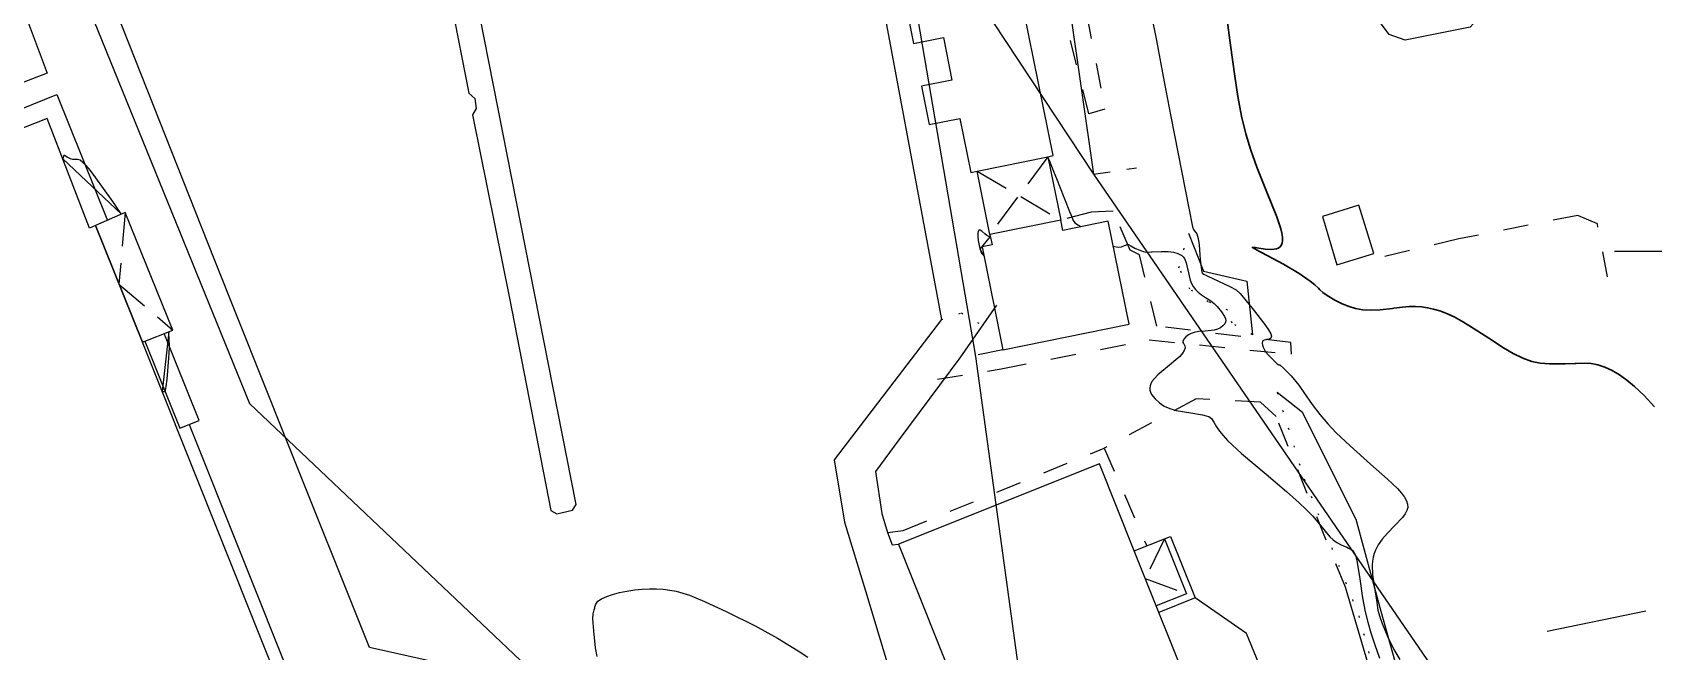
# Model space of a CAD drawing. Header units: metres. Extents: x 1233805 to 1234355, y 654698 to 655114.
# Drawn here: x 1234015.4 to 1234111.5, y 654897.3 to 654934 of the extents above; entities that cross this region are included whole.
import ezdxf

# ---------------------------------------------------------------- set-up
doc = ezdxf.new("R2010")
doc.units = ezdxf.units.M
for name, pattern in [('ИИDash_10_10', [2, 1, -1]), ('ИИDash_15_15', [3, 1.5, -1.5]), ('ИИDash_20_10', [3, 2, -1]), ('ИИDot', [1, 0, -1])]:
    doc.linetypes.add(name, pattern=pattern)
for name, color, linetype, lineweight in [('ИИ_ГОРИЗОНТАЛИ_ОСН', 32, 'Continuous', 25), ('ИИ_ГОРИЗОНТАЛИ_УТОЛЩ', 32, 'Continuous', 30), ('ИИ_ДОРОГИ_АД', 7, 'Continuous', 25), ('ИИ_ЛЭП_ВН', 250, 'Continuous', 25), ('ИИ_ЛЭП_НН', 250, 'Continuous', 25), ('ИИ_ОТКОС', 7, 'Continuous', 25), ('ИИ_СООРУЖЕНИЕ', 7, 'Continuous', 25), ('ИИ_СТРОЕНИЕ', 7, 'Continuous', 25), ('ИИ_ТРУБОПРОВОДЫ', 7, 'Continuous', 25)]:
    doc.layers.add(name, color=color, linetype=linetype, lineweight=lineweight)

msp = doc.modelspace()

# ---------------------------------------------------------------- linework, layer by layer
at = {"layer": 'ИИ_ГОРИЗОНТАЛИ_ОСН'}
for points, elevation in [([(1234081.4064664, 654936.80298204), (1234082.0515788, 654933.54317256), (1234082.51985109, 654931.09884758), (1234082.91062779, 654929.05311057), (1234083.97391077, 654923.60776505), (1234084.19763461, 654922.50175265), (1234084.24034519, 654922.35017591), (1234084.28355551, 654922.2843643), (1234084.29406243, 654922.27407649), (1234084.37511624, 654922.18398698), (1234084.43805544, 654922.08065332), (1234084.53057178, 654921.79939724), (1234084.58294111, 654921.42879319), (1234084.62599481, 654920.8303037), (1234084.6424528, 654920.5674992), (1234084.71880703, 654919.94256219), (1234084.71924832, 654919.94024221), (1234084.7203969, 654919.93420196), (1234084.76903628, 654919.76115467), (1234084.85454954, 654919.69705387), (1234085.14560769, 654919.55641852), (1234085.40461847, 654919.4374386), (1234086.41143457, 654918.96399042), (1234086.77872043, 654918.75499868), (1234087.0181371, 654918.54176117), (1234087.73531727, 654917.67910993), (1234088.48254548, 654916.71687643), (1234088.70133323, 654916.39265476), (1234088.82766198, 654916.15790052), (1234088.8685422, 654916.00661806), (1234088.843761, 654915.90122019), (1234088.75555346, 654915.83957239), (1234088.58679892, 654915.80983812), (1234088.53499079, 654915.8043264), (1234088.43290335, 654915.7823797), (1234088.36729129, 654915.74553626), (1234088.33085888, 654915.68983667), (1234088.31896734, 654915.60817266), (1234088.33236447, 654915.48725841), (1234088.37236351, 654915.3550329), (1234088.52194232, 654915.08734494), (1234088.70858043, 654914.86760397), (1234088.99683258, 654914.58488223), (1234089.05837689, 654914.52680474), (1234089.1865872, 654914.39503815), (1234089.20881327, 654914.37198586), (1234089.30664284, 654914.32291421), (1234089.33465258, 654914.31947549), (1234089.36701584, 654914.3099567), (1234089.39318257, 654914.28541461), (1234089.57599617, 654914.11698728), (1234089.60210333, 654914.09442528), (1234089.82822851, 654913.88907408), (1234090.04002241, 654913.66760573), (1234090.49027583, 654913.10320089), (1234090.78664023, 654912.67969084), (1234091.29338878, 654911.96139585), (1234091.7422322, 654911.37613749), (1234092.21400732, 654910.81841351), (1234092.71056184, 654910.28797442), (1234093.52936896, 654909.50479804), (1234094.75123075, 654908.42371877), (1234095.7515402, 654907.54051824), (1234096.33488612, 654906.98041673), (1234096.58410658, 654906.70330685), (1234096.76548026, 654906.459787), (1234096.88484241, 654906.24204482), (1234096.94627855, 654906.04263319), (1234096.95242945, 654905.85709236), (1234096.90497646, 654905.67368539), (1234096.80187052, 654905.48278118), (1234096.63225669, 654905.26402054), (1234096.18264303, 654904.79284016), (1234095.74119562, 654904.33679972), (1234095.43697986, 654903.98178869), (1234095.20150549, 654903.64793258), (1234095.03469982, 654903.33198766), (1234094.95776133, 654903.12475668), (1234094.9008131, 654902.90486254), (1234094.86366374, 654902.67160304), (1234094.84607888, 654902.4235369), (1234094.86743355, 654901.88781743), (1234094.96908652, 654901.19486115), (1234094.98618766, 654901.09516466), (1234095.12036926, 654900.21267021), (1234095.1868572, 654899.76949858), (1234095.26910693, 654899.42011284), (1234095.43019885, 654898.96598841), (1234095.76253816, 654898.1541916), (1234096.12539649, 654897.43580035), (1234096.48435024, 654896.82824905)], 5.5), ([(1234075.6002838966, 654926.6559353621), (1234075.60029083, 654926.6559225), (1234075.60071627, 654926.65549927), (1234075.69411426, 654926.4501601), (1234075.93924014, 654925.83931519), (1234076.16556574, 654925.27241882), (1234076.31060239, 654924.91025275), (1234076.90587277, 654923.4121408), (1234076.9772682, 654923.22652082), (1234077.11898566, 654922.87874824), (1234077.22088366, 654922.73661804), (1234077.43334781, 654922.5986675), (1234077.5777984257, 654922.509795522)], 5), ([(1234079.4890195138, 654921.354658576), (1234079.57418355, 654921.32613405), (1234079.78486292, 654921.29745212), (1234079.97606851, 654921.31632339), (1234080.15800333, 654921.3838234), (1234080.22863308, 654921.42075903), (1234080.31668475, 654921.45902603), (1234080.38748223, 654921.44635777), (1234080.52795136, 654921.36886899), (1234080.77949674, 654921.23046745), (1234081.16006906, 654921.07727501), (1234081.2629429, 654921.03910867), (1234081.28283273, 654921.0312071), (1234081.42081376, 654920.99995492), (1234081.74443725, 654921.00997961), (1234081.80512913, 654921.01348355), (1234082.33014352, 654921.03577421), (1234082.73881929, 654921.02860294), (1234083.0736484, 654920.99131032), (1234083.32966399, 654920.9235318), (1234083.44675207, 654920.86858208), (1234083.5486105, 654920.79924202), (1234083.6359525, 654920.7150413), (1234083.70978706, 654920.6150175), (1234083.81927882, 654920.36883318), (1234083.90356895, 654920.0012434), (1234083.912924, 654919.95069175), (1234083.98348866, 654919.5958378), (1234084.05059048, 654919.34643074), (1234084.13276576, 654919.13358407), (1234084.23297058, 654918.95318669), (1234084.35910785, 654918.79102719), (1234084.52113505, 654918.6308113), (1234084.71753551, 654918.47362879), (1234084.95725515, 654918.31235417), (1234085.15990952, 654918.18928639), (1234085.30122461, 654918.10057177), (1234085.47248787, 654917.95938092), (1234085.65409157, 654917.76993806), (1234085.9000009, 654917.46041527), (1234086.08149883, 654917.17975688), (1234086.13972491, 654917.05145346), (1234086.16087575, 654916.94554784), (1234086.14770794, 654916.84817783), (1234086.09866957, 654916.74912076), (1234085.99014392, 654916.62387176), (1234085.844687, 654916.5171545), (1234085.67027643, 654916.43473137), (1234085.47041807, 654916.37805045), (1234084.93375185, 654916.31992912), (1234084.5513484, 654916.28718543), (1234084.29910052, 654916.24183995), (1234084.11290749, 654916.1776077), (1234083.9450441, 654916.0859894), (1234083.7978863, 654915.96804063), (1234083.67894089, 654915.82971973), (1234083.615212, 654915.69315457), (1234083.61982624, 654915.6405836), (1234083.64896118, 654915.58629472), (1234083.66956501, 654915.55901482), (1234083.73844939, 654915.44245421), (1234083.74942062, 654915.31843955), (1234083.70433551, 654915.17054591), (1234083.60032901, 654915.00437819), (1234083.4353569, 654914.8167095), (1234083.20887833, 654914.6070678), (1234082.81796114, 654914.28993142), (1234082.14131806, 654913.72449782), (1234081.93165725, 654913.51171612), (1234081.78668598, 654913.32547279), (1234081.71542986, 654913.19644621), (1234081.67108579, 654913.06887205), (1234081.65349941, 654912.94232489), (1234081.66257484, 654912.81614457), (1234081.69797174, 654912.69051055), (1234081.76005534, 654912.56300261), (1234081.97019158, 654912.29163859), (1234082.22573081, 654912.05751885), (1234082.51054549, 654911.87235742), (1234082.84235203, 654911.72476733), (1234083.22951847, 654911.6113657), (1234084.10123133, 654911.46253585), (1234084.78804545, 654911.35056536), (1234084.99950136, 654911.29852551), (1234085.15263587, 654911.24264364), (1234085.24301506, 654911.19060105), (1234085.31465454, 654911.12587688), (1234085.4527061, 654910.90514703), (1234085.60750446, 654910.63480384), (1234085.78321162, 654910.38348532), (1234086.00504925, 654910.11500614), (1234086.27349219, 654909.82996212), (1234087.10370721, 654909.06291685), (1234088.55859205, 654907.82677565), (1234089.75933226, 654906.81154762), (1234090.5160346, 654906.13952197), (1234090.933464, 654905.73804334), (1234091.30425611, 654905.35021582), (1234091.63019982, 654904.975334), (1234091.96737158, 654904.54883156), (1234092.32827515, 654904.11346253), (1234092.52211926, 654903.94108083), (1234092.74783771, 654903.78411777), (1234093.00444339, 654903.64202289), (1234093.33567002, 654903.49063807), (1234093.43899567, 654903.44546778), (1234093.64883621, 654903.33064783), (1234093.77443185, 654903.18855811), (1234093.87103302, 654902.95667821), (1234093.95673635, 654902.58463282), (1234094.10441094, 654901.62990698), (1234094.27624721, 654900.4959023), (1234094.42976502, 654899.6739558), (1234094.57639844, 654899.05653322), (1234094.75689497, 654898.42604062), (1234094.97547292, 654897.76395507), (1234095.28323877, 654896.91534631)], 5), ([(1234048.89191768, 654897.01919153), (1234048.80539558, 654897.52268081), (1234048.69037372, 654898.53936674), (1234048.64457259, 654899.24370428), (1234048.65951511, 654899.54914649), (1234048.7187969, 654899.77446147), (1234048.75485476, 654899.89121907), (1234048.76253596, 654899.93562702), (1234048.81935867, 654900.12904285), (1234048.94549052, 654900.28900498), (1234049.15930595, 654900.43908397), (1234049.46271422, 654900.57842518), (1234049.80979357, 654900.69476998), (1234050.2191934, 654900.80184891), (1234050.66306695, 654900.89244111), (1234051.12136661, 654900.96251541), (1234051.56968367, 654901.00894679), (1234052.00630973, 654901.03217752), (1234052.4236412, 654901.03181565), (1234052.81710706, 654901.00788465), (1234053.1979777, 654900.95904759), (1234053.5802203, 654900.88362602), (1234053.97056915, 654900.78031684), (1234054.37878152, 654900.64655266), (1234055.26493037, 654900.28658509), (1234056.57479735, 654899.66732477), (1234056.58361362, 654899.66305075), (1234056.59231008, 654899.65883482), (1234058.26921007, 654898.82598112), (1234059.59102747, 654898.10541045), (1234060.81118479, 654897.35909396), (1234061.38266398, 654896.97540869)], 4.5)]:
    msp.add_lwpolyline(points, dxfattribs=dict(at, elevation=elevation))
at = {"layer": 'ИИ_ГОРИЗОНТАЛИ_ОСН', "elevation": 5}
for points in [[(1234020.6934237692, 654923.2465117121), (1234020.67456309, 654923.27904967), (1234020.42216587, 654923.65053398), (1234020.31360917, 654923.80625402), (1234020.08660905, 654924.13556481), (1234019.18589749, 654925.41477248), (1234018.86522302, 654925.83364507), (1234018.61154905, 654926.13151812), (1234018.41246282, 654926.32386682), (1234018.23785352, 654926.44450541), (1234018.08494213, 654926.49748511), (1234017.92022526, 654926.49435487), (1234017.80655139, 654926.48839223), (1234017.66720717, 654926.53024977), (1234017.47670061, 654926.6411328), (1234017.31465015, 654926.72797802), (1234017.27787339, 654926.72201275), (1234017.25206057, 654926.6852194), (1234017.2165814461, 654926.523828731)], [(1234072.2075338776, 654921.9297500206), (1234072.11707961, 654921.92505236), (1234072.00048186, 654921.97955833), (1234071.87371422, 654922.09269546), (1234071.70910936, 654922.23783486), (1234071.6035664, 654922.29824317), (1234071.53340492, 654922.29335204), (1234071.48432686, 654922.2322211), (1234071.45801705, 654922.11689606), (1234071.45557638, 654921.95206457), (1234071.4855152, 654921.6816549), (1234071.53824365, 654921.39940839), (1234071.59569805, 654921.16640446)], [(1234071.59569805, 654921.16640446), (1234071.64811104, 654921.01674773), (1234071.70868655, 654920.92017606), (1234071.72801427, 654920.89485171), (1234071.75777565, 654920.85214102), (1234071.8259952394, 654920.772001707)], [(1234023.0996114155, 654912.7361450872), (1234023.16691309, 654912.72422809), (1234023.26434919, 654912.73151206), (1234023.30275168, 654912.78388343), (1234023.35417794, 654913.03028098), (1234023.4042098, 654913.45911704), (1234023.50222344, 654914.71328371), (1234023.510688, 654914.83184861), (1234023.5158525, 654914.90375218), (1234023.54120259, 654915.47764054), (1234023.50850477, 654916.18315436), (1234023.4965692125, 654916.271410862)]]:
    msp.add_lwpolyline(points, close=True, dxfattribs=at)
at = {"layer": 'ИИ_ГОРИЗОНТАЛИ_УТОЛЩ', "elevation": 6}
msp.add_lwpolyline([(1234086.12542413, 654935.65209698), (1234086.44789058, 654933.28452774), (1234086.69613873, 654931.44206649), (1234086.88207159, 654930.22435453), (1234087.10220043, 654929.05645061), (1234087.35205162, 654928.01123472), (1234087.64003442, 654927.04920292), (1234088.00671217, 654926.03421227), (1234088.60211886, 654924.55987194), (1234089.19122114, 654923.0874285), (1234089.42402955, 654922.38760257), (1234089.49013094, 654922.11609859), (1234089.52585601, 654921.88497991), (1234089.53176955, 654921.68802468), (1234089.50737621, 654921.52558322), (1234089.45242349, 654921.39603287), (1234089.36650884, 654921.29846378), (1234089.27881741, 654921.24389835), (1234089.16865497, 654921.20336376), (1234088.88084896, 654921.16436973), (1234088.5079762, 654921.18060914), (1234088.01337039, 654921.25382305), (1234087.9067539, 654921.27210453), (1234087.75223571, 654921.28986239), (1234087.72912805, 654921.28321459), (1234087.73798297, 654921.26570896), (1234088.16557137, 654921.02877279), (1234088.28254596, 654920.96819945), (1234089.57659526, 654920.27698111), (1234090.51002475, 654919.73425378), (1234091.17371283, 654919.27996806), (1234091.43972429, 654919.06377095), (1234091.66323564, 654918.85369568), (1234091.7440915, 654918.76887188), (1234091.91776642, 654918.60354484), (1234092.18057761, 654918.42084555), (1234092.62380291, 654918.15706654), (1234093.0613304, 654917.93580132), (1234093.47557811, 654917.76589564), (1234093.86171642, 654917.64913233), (1234094.29746772, 654917.57412662), (1234094.77397832, 654917.55188242), (1234095.31646157, 654917.57964473), (1234096.04871712, 654917.66358349), (1234096.12186451, 654917.6732179), (1234096.63325484, 654917.73533117), (1234097.02985893, 654917.76555481), (1234097.40564475, 654917.77106471), (1234097.76554555, 654917.75089393), (1234098.12865559, 654917.70271516), (1234098.48747579, 654917.62619177), (1234098.84483928, 654917.52071169), (1234099.20229443, 654917.38580359), (1234099.69454389, 654917.15527809), (1234100.2548461, 654916.84649808), (1234100.89002358, 654916.45740678), (1234101.75630749, 654915.89228528), (1234102.61902329, 654915.33085013), (1234103.19427715, 654914.98791541), (1234103.76762538, 654914.70614295), (1234104.30311691, 654914.51574762), (1234104.80279097, 654914.41337663), (1234105.35477401, 654914.38111638), (1234105.40867541, 654914.38026559), (1234105.70792072, 654914.37257751), (1234106.28909877, 654914.36522196), (1234106.86719821, 654914.39192573), (1234106.92736237, 654914.3962771), (1234107.41191188, 654914.41742512), (1234107.82082336, 654914.39058492), (1234108.2295532, 654914.31088906), (1234108.63934783, 654914.17619063), (1234109.06467564, 654913.97987732), (1234109.49829385, 654913.72340257), (1234109.9415148, 654913.40598327), (1234110.39489123, 654913.02720989), (1234110.95816395, 654912.4889266), (1234111.57726237, 654911.8307979)], dxfattribs=at)
at = {"layer": 'ИИ_ДОРОГИ_АД'}
for points in [[(1234047.65754262, 654906.03588334), (1234040.57768555, 654941.96029721), (1234036.63099885, 654962.05683306), (1234036.17512935, 654962.38638237), (1234035.32654047, 654962.21109018), (1234035.13016855, 654961.76935388), (1234037.09386329, 654951.80859933), (1234041.29033781, 654930.42385945), (1234041.64240828, 654930.12087493), (1234041.73153262, 654929.51045998), (1234041.50872178, 654929.14954609), (1234043.69111844, 654918.26338151), (1234046.15230991, 654905.6845248), (1234046.50562772, 654905.48072137), (1234047.43661504, 654905.69615934)], [(1234094.91372054, 654936.22573344), (1234101.2352257, 654937.54845359), (1234101.62097216, 654935.94794646), (1234101.36811718, 654935.13409958), (1234100.6545124, 654934.34346999), (1234096.79710015, 654933.57215487), (1234095.8440918, 654933.89943659), (1234095.14977434, 654934.84431589)]]:
    msp.add_lwpolyline(points, close=True, dxfattribs=at)
at = {"layer": 'ИИ_ДОРОГИ_АД', "linetype": 'ИИDash_15_15'}
for points in [[(1234079.48273684, 654949.74165428), (1234077.34731353, 654949.25433516), (1234076.72061947, 654951.80703937), (1234075.28155488, 654951.45893528), (1234075.79218479, 654948.30286986), (1234074.26026888, 654948.18682777), (1234075.01025002, 654943.77050934), (1234076.18978628, 654943.96946398), (1234078.99819846, 654929.47795136), (1234078.04885392, 654929.19506412), (1234076.54208742, 654935.20479367), (1234075.77964934, 654938.9555942), (1234073.55470426, 654938.46398376)], [(1234069.06847221, 654913.46017372), (1234072.85268685, 654914.08167413), (1234081.62941327, 654915.79252436), (1234090.05483301, 654914.94228821), (1234090.02675255, 654915.64461671), (1234082.06807556, 654916.60235755), (1234081.05652482, 654920.84435784), (1234080.49454928, 654921.12529367), (1234079.4922104, 654923.4325865), (1234078.18925621, 654923.3621585), (1234076.38036639, 654922.9005264)], [(1234108.79687694, 654919.53809158), (1234108.1933172, 654922.66903265), (1234107.03429825, 654923.17803898), (1234099.97864483, 654921.77965752), (1234095.17659864, 654920.64243174)], [(1234072.95495402, 654915.20638655), (1234070.38237246, 654914.69307568)], [(1234093.25449027, 654901.12990525), (1234089.14343947, 654911.24165121), (1234088.21248803, 654912.09352477), (1234084.4033595, 654912.298001), (1234078.95543661, 654909.37346538)], [(1234066.10495017, 654904.36882043), (1234067.04749051, 654904.49160373), (1234078.95543661, 654909.37346538), (1234081.47657018, 654903.58300164)]]:
    msp.add_lwpolyline(points, dxfattribs=at)
at = {"layer": 'ИИ_ДОРОГИ_АД'}
for points in [[(1234064.72439516, 654941.59912746), (1234069.30199868, 654917.00157516), (1234062.95356492, 654908.6875686), (1234063.56023734, 654904.9875933), (1234064.80136326, 654900.9041447), (1234067.90012002, 654890.5908569), (1234070.407137, 654882.33027005), (1234070.68865046, 654881.48513417), (1234071.01081799, 654880.78154168), (1234071.55508715, 654880.20321612), (1234072.37743697, 654879.56743497), (1234073.25066568, 654879.13513218), (1234074.02216115, 654879.32162443), (1234076.12812996, 654880.17818048), (1234084.87235825, 654883.8433631), (1234088.73500929, 654885.48174524), (1234089.46197654, 654886.06324184), (1234090.10339371, 654887.1492654), (1234090.47200201, 654888.1092681), (1234090.72002122, 654888.9387484), (1234090.78870158, 654889.69334352), (1234090.77161118, 654890.14657957), (1234087.39940803, 654898.38745278), (1234084.35203967, 654900.48562459)], [(1234013.07632281, 654940.169729), (1234016.29849521, 654931.60806047), (1234006.83661668, 654927.97892606), (1233994.67112066, 654923.42539909), (1233993.37847541, 654921.9753954), (1233993.98404037, 654920.45925459)], [(1234042.29076091, 654895.99727031), (1234035.39653878, 654897.55306864), (1234030.47158777, 654909.84468947), (1234026.18943746, 654920.60212212), (1234019.71708845, 654937.01037765)], [(1233995.15184346, 654921.00556362), (1233994.90720191, 654921.64401805), (1233995.27999835, 654921.92376991), (1234010.06055004, 654927.60962911), (1234016.87056386, 654930.35639685), (1234019.86156651, 654922.87883019)], [(1234072.57235333, 654917.84407221), (1234070.40699149, 654914.72617007), (1234066.7889828, 654909.86262503), (1234065.39814961, 654907.986748), (1234065.77520761, 654905.50629013), (1234066.10495017, 654904.36882043), (1234066.39433853, 654903.64407294), (1234066.76006491, 654903.68154879)], [(1234024.70792082, 654910.77272355), (1234030.88421583, 654895.3443871), (1234018.89488498, 654890.57398075)], [(1234091.73850901, 654830.22397922), (1234087.73216303, 654842.40675763), (1234082.90224574, 654842.19804596), (1234081.39697093, 654847.21508677), (1234077.46625638, 654860.13314583), (1234074.21004856, 654870.82227872), (1234074.28039365, 654871.83490284), (1234075.5182891, 654873.80389294), (1234075.82657223, 654874.1562103), (1234077.38439648, 654874.81569658), (1234086.60462665, 654878.52052821), (1234096.34189839, 654882.3558379), (1234098.56053064, 654883.17924376), (1234093.25449027, 654901.12990525)]]:
    msp.add_lwpolyline(points, dxfattribs=at)
at = {"layer": 'ИИ_ДОРОГИ_АД', "linetype": 'ИИDot'}
msp.add_lwpolyline([(1234069.30199868, 654917.00157516), (1234070.4979324, 654917.39782131), (1234071.74040926, 654916.64615685)], dxfattribs=at)
at = {"layer": 'ИИ_ЛЭП_ВН', "elevation": -11.67}
msp.add_lwpolyline([(1234018.97403431, 655086.68924503), (1234017.69525366, 655058.05221286), (1234015.43298845, 655015.56629624), (1234050.33698138, 655012.90777298), (1234071.22582042, 654975.12410439), (1234078.32320424, 654925.62461336), (1234104.32062341, 654887.73389279)], dxfattribs=at)
at = {"layer": 'ИИ_ЛЭП_ВН', "linetype": 'ИИDash_10_10', "elevation": -11.67}
msp.add_lwpolyline([(1234078.32320424, 654925.62461336), (1234080.87558312, 654925.99824094)], dxfattribs=at)
at = {"layer": 'ИИ_ЛЭП_НН', "elevation": -11.67}
for points in [[(1234061.37009156, 654972.78136427), (1234030.22708284, 654976.24313571), (1234018.5594015, 654935.94665821), (1234028.29295762, 654912.01928582), (1234049.68568374, 654891.72365786), (1234060.29274514, 654840.33867042)], [(1234061.37009156, 654972.78136427), (1234066.38509897, 654943.7188594), (1234071.32932275, 654914.81442756), (1234077.19893299, 654872.0390863), (1234085.76023621, 654846.35844382), (1234090.83893242, 654812.01489527), (1234093.37063655, 654773.56803649), (1234096.03290709, 654741.24083776), (1234098.03735019, 654708.98158817), (1234098.25519292, 654706.62998698)], [(1234066.38509897, 654943.7188594), (1234078.32320424, 654925.62461336)]]:
    msp.add_lwpolyline(points, dxfattribs=at)
at = {"layer": 'ИИ_ЛЭП_НН'}
msp.add_lwpolyline([(1234113.66187584, 654918.49155881), (1234112.40670767, 654921.03527602), (1234109.20825475, 654921.03527602)], dxfattribs=at)
at = {"layer": 'ИИ_ОТКОС', "color": 33, "linetype": 'ИИDot'}
for points, elevation in [([(1234087.73789807, 654916.09698498), (1234086.53410749, 654916.78700581), (1234086.28698672, 654917.56096248), (1234085.11813391, 654918.05399681), (1234084.03818776, 654918.79599821), (1234083.38914069, 654920.07300187), (1234083.94587253, 654922.13276765)], 5.141998), ([(1234089.20698841, 654912.66804234), (1234090.8108356, 654907.54598936), (1234094.05204371, 654899.43363027), (1234095.20009304, 654895.13198356), (1234096.9590559, 654889.17560069), (1234098.055048, 654885.17798753), (1234098.42203654, 654884.24702396)], 5.020994)]:
    msp.add_lwpolyline(points, dxfattribs=dict(at, elevation=elevation))
at = {"layer": 'ИИ_ОТКОС'}
for points, elevation in [([(1234083.94587253, 654922.13276765), (1234084.83692752, 654919.86294922), (1234087.40414301, 654919.27000141), (1234087.73789807, 654916.09698498)], 5.290697), ([(1234098.42203654, 654884.24702396), (1234099.44801379, 654887.247979), (1234097.079063, 654893.61297198), (1234095.37506591, 654899.6829823), (1234093.89006894, 654905.13703701), (1234090.70817605, 654911.489958), (1234089.20698841, 654912.66804234)], 4.667995)]:
    msp.add_lwpolyline(points, dxfattribs=dict(at, elevation=elevation))
at = {"layer": 'ИИ_СООРУЖЕНИЕ'}
msp.add_lwpolyline([(1234072.18330945, 654922.0491732), (1234071.42081863, 654925.80815055), (1234075.61787557, 654926.65950375), (1234076.38036639, 654922.9005264)], close=True, dxfattribs=at)
at = {"layer": 'ИИ_СООРУЖЕНИЕ', "linetype": 'ИИDash_20_10'}
for points in [[(1234075.61787557, 654926.65950375), (1234072.18330945, 654922.0491732)], [(1234071.42081863, 654925.80815055), (1234076.38036639, 654922.9005264)]]:
    msp.add_lwpolyline(points, dxfattribs=at)
at = {"layer": 'ИИ_СООРУЖЕНИЕ', "elevation": 4.484}
msp.add_lwpolyline([(1234105.2171812, 654898.50846208), (1234111.06137091, 654899.72684858)], dxfattribs=at)
at = {"layer": 'ИИ_СТРОЕНИЕ'}
for points in [[(1234067.20626417, 654935.5671785), (1234067.6513375, 654933.37302676), (1234069.419926, 654933.73177659), (1234069.93277102, 654931.20351956), (1234068.11666768, 654930.83513156), (1234068.57694432, 654928.56602957), (1234070.39304765, 654928.93441757), (1234071.04275217, 654925.73146155), (1234071.42081863, 654925.80815055), (1234075.61787557, 654926.65950375), (1234075.93609387, 654926.72405283), (1234073.34176554, 654939.51374305), (1234068.44842384, 654938.52115177), (1234068.97485267, 654935.92592834), (1234067.20626417, 654935.5671785)], [(1233996.03858241, 654921.42038826), (1233996.89091077, 654919.27705026), (1234003.0410409, 654903.81140548), (1234001.35581256, 654903.14125084), (1234002.33166233, 654900.6872953), (1234004.01689067, 654901.35744994), (1234008.8574054, 654889.18507636), (1234009.30685233, 654888.05485858), (1234015.53419591, 654890.5260679), (1234016.10819576, 654890.75432697), (1234018.45306787, 654891.68501195), (1234029.72863226, 654896.16030863), (1234021.93424767, 654915.65013183), (1234019.16624919, 654922.57149942), (1234018.80960511, 654922.41660085), (1234016.28303786, 654928.93074605), (1234009.66049331, 654926.30627364), (1234009.49029127, 654926.70149393), (1233996.03858241, 654921.42038826)], [(1234019.16624919, 654922.57149942), (1234021.93424767, 654915.65013183), (1234023.7476166, 654916.37124337), (1234020.91148659, 654923.34289564), (1234019.16624919, 654922.57149942)], [(1234071.7147348, 654921.32050073), (1234072.95495402, 654915.20638655), (1234080.42865311, 654916.72239115), (1234079.18843389, 654922.83650533), (1234076.50381466, 654922.29194298), (1234076.38036639, 654922.9005264), (1234072.18330945, 654922.0491732), (1234072.30675772, 654921.44058978), (1234071.7147348, 654921.32050073)], [(1234066.76006491, 654903.68154879), (1234074.03681294, 654885.47737309), (1234085.94877916, 654890.23893869), (1234083.92635942, 654895.29840814), (1234082.04095937, 654900.01509664), (1234080.73349366, 654903.28597195), (1234078.67203112, 654908.44311439), (1234066.76006491, 654903.68154879)], [(1234082.5223352, 654904.00102488), (1234083.82980091, 654900.73014957), (1234082.04095937, 654900.01509664), (1234080.73349366, 654903.28597195), (1234082.5223352, 654904.00102488)]]:
    msp.add_lwpolyline(points, close=True, dxfattribs=at)
at = {"layer": 'ИИ_СТРОЕНИЕ', "linetype": 'ИИDash_20_10'}
for points in [[(1234020.91148659, 654923.34289564), (1234020.54350494, 654919.10813398), (1234023.7476166, 654916.37124337)], [(1234082.5223352, 654904.00102488), (1234081.38722651, 654901.65053429), (1234083.82980091, 654900.73014957)]]:
    msp.add_lwpolyline(points, dxfattribs=at)
at = {"layer": 'ИИ_СТРОЕНИЕ'}
for points in [[(1234022.09059529, 654915.71230565), (1234024.15454214, 654910.55141594), (1234025.2978028, 654911.00862959), (1234023.23474618, 654916.16729327)], [(1234082.5223352, 654904.00102488), (1234082.89080943, 654904.14117126), (1234084.35203967, 654900.48562459), (1234082.19718603, 654899.62426578)]]:
    msp.add_lwpolyline(points, dxfattribs=at)
at = {"layer": 'ИИ_ТРУБОПРОВОДЫ'}
msp.add_lwpolyline([(1234091.90050159, 654923.1104494), (1234092.73762898, 654920.24299238), (1234094.95051562, 654920.91981957), (1234094.04788461, 654923.78729876)], close=True, dxfattribs=at)

doc.saveas('drawing.dxf')
